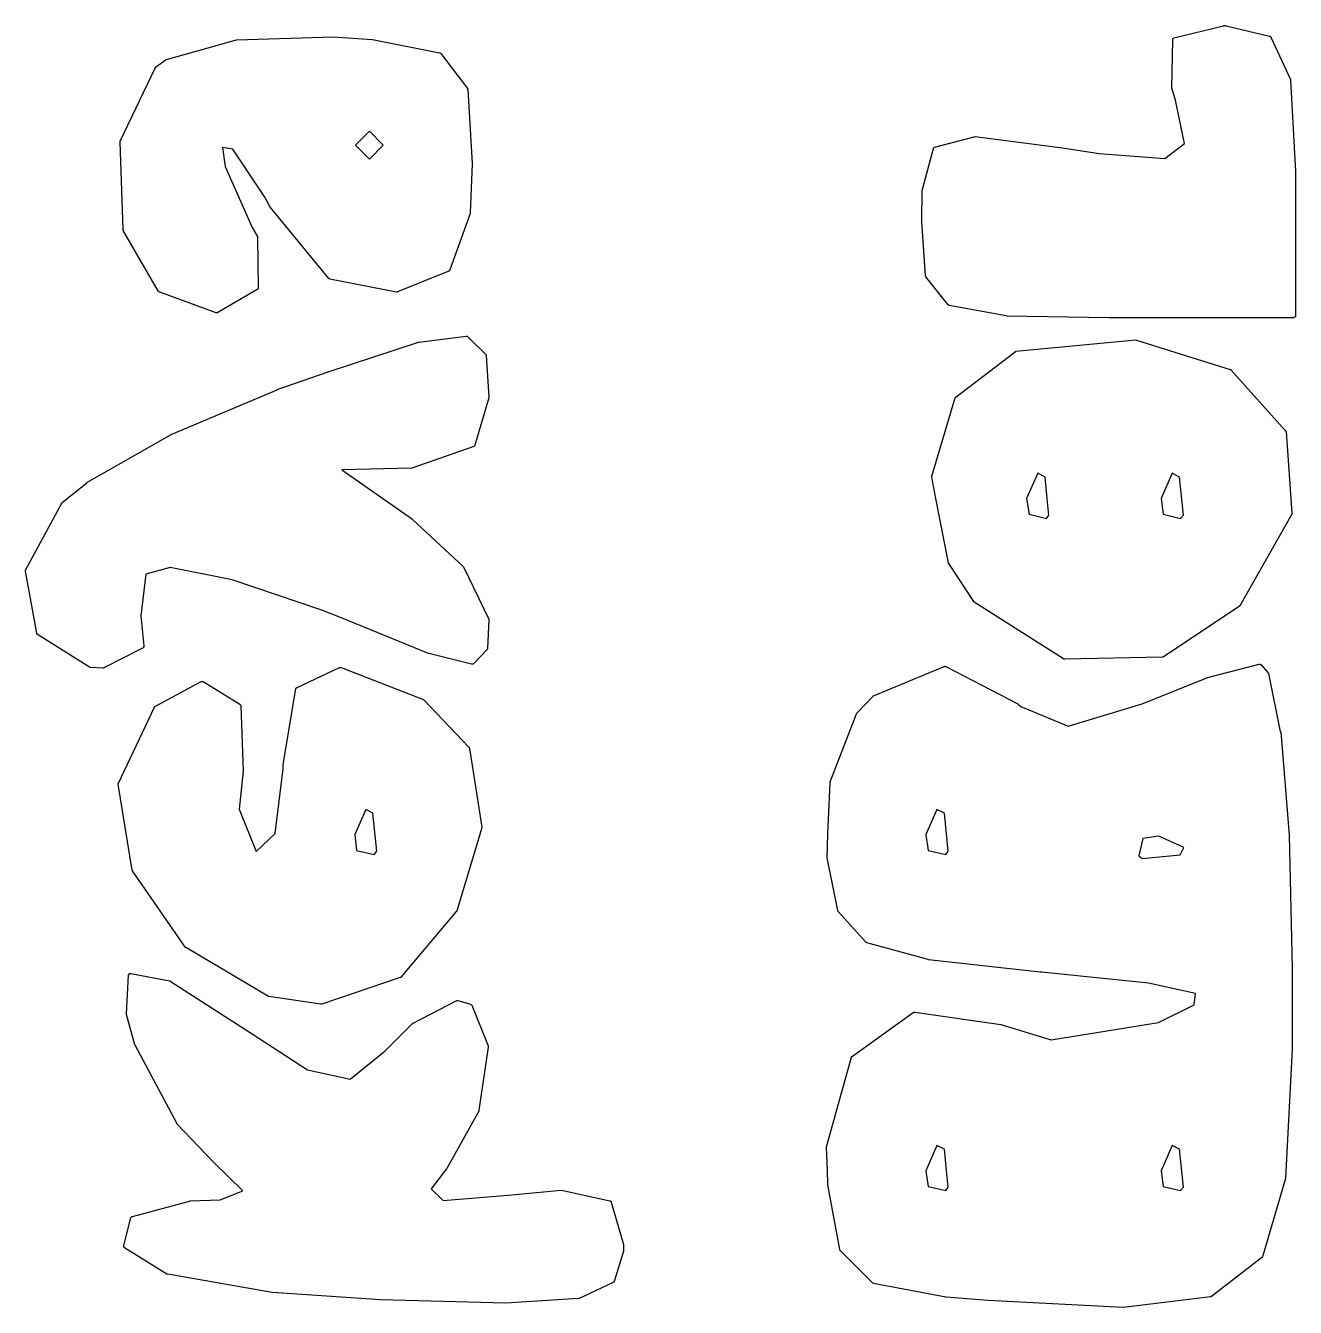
# Model space of a CAD drawing. Extents: x 61 to 195, y -137 to -62.
# Drawn here: x 181.583 to 184.782, y -85.906 to -82.678 of the extents above; entities that cross this region are included whole.
import ezdxf

# ---------------------------------------------------------------- set-up
doc = ezdxf.new("R2010")
doc.units = 0
doc.header["$MEASUREMENT"] = 0
doc.layers.add('BLACK', color=7, linetype='CONTINUOUS')

msp = doc.modelspace()

# ---------------------------------------------------------------- linework, layer by layer
at = {"layer": 'BLACK', "linetype": 'CONTINUOUS'}
for p, q in [((184.476, -82.7087), (184.601, -82.6778)), ((184.601, -82.6778), (184.602, -82.6778)), ((184.602, -82.6778), (184.602, -82.6777)), ((184.602, -82.6777), (184.607, -82.6777)), ((184.607, -82.6777), (184.607, -82.6778)), ((184.607, -82.6778), (184.608, -82.6778)), ((184.608, -82.6778), (184.717, -82.7041)), ((181.938, -82.7626), (182.114, -82.7138)), ((182.114, -82.7138), (182.115, -82.7137)), ((182.115, -82.7136), (182.358, -82.7055)), ((182.115, -82.7137), (182.115, -82.7136)), ((182.358, -82.7055), (182.358, -82.7055)), ((182.358, -82.7055), (182.456, -82.7128)), ((182.358, -82.7055), (182.358, -82.7055)), ((182.456, -82.7128), (182.457, -82.7128)), ((182.457, -82.7128), (182.457, -82.7128)), ((182.457, -82.7128), (182.626, -82.7462)), ((184.471, -82.836), (184.473, -82.7135)), ((184.473, -82.7106), (184.474, -82.7104)), ((184.473, -82.7112), (184.473, -82.7106)), ((184.473, -82.7118), (184.473, -82.7112)), ((184.473, -82.712), (184.473, -82.7118)), ((184.473, -82.7121), (184.473, -82.712)), ((184.473, -82.7128), (184.473, -82.7121)), ((184.473, -82.7135), (184.473, -82.7128)), ((184.474, -82.7098), (184.475, -82.7094)), ((184.474, -82.7103), (184.474, -82.7098)), ((184.474, -82.7104), (184.474, -82.7103)), ((184.475, -82.7092), (184.476, -82.7089)), ((184.475, -82.7093), (184.475, -82.7092)), ((184.475, -82.7094), (184.475, -82.7093)), ((184.476, -82.7089), (184.476, -82.7087)), ((184.717, -82.7041), (184.717, -82.7043)), ((184.717, -82.7043), (184.718, -82.7044)), ((184.718, -82.7044), (184.718, -82.7046)), ((184.718, -82.7046), (184.719, -82.7048)), ((184.719, -82.7048), (184.719, -82.7051)), ((184.719, -82.7051), (184.719, -82.7054)), ((184.719, -82.7054), (184.719, -82.7057)), ((184.719, -82.7057), (184.72, -82.706)), ((184.72, -82.706), (184.72, -82.7064)), ((184.72, -82.7064), (184.72, -82.7068)), ((184.72, -82.7068), (184.77, -82.813)), ((182.626, -82.7462), (182.626, -82.7462)), ((182.626, -82.7462), (182.626, -82.7462)), ((182.626, -82.7462), (182.627, -82.7465)), ((182.627, -82.7465), (182.628, -82.7468)), ((182.628, -82.7468), (182.628, -82.7469)), ((182.628, -82.7469), (182.628, -82.7469)), ((182.628, -82.7469), (182.629, -82.7474)), ((182.629, -82.7474), (182.629, -82.7479)), ((182.629, -82.7479), (182.629, -82.748)), ((182.629, -82.748), (182.629, -82.7481)), ((182.629, -82.7481), (182.696, -82.836)), ((181.909, -82.7834), (181.91, -82.783)), ((181.909, -82.7838), (181.909, -82.7834)), ((181.909, -82.7841), (181.909, -82.7838)), ((181.91, -82.7826), (181.937, -82.7633)), ((181.91, -82.7828), (181.91, -82.7826)), ((181.91, -82.783), (181.91, -82.7828)), ((181.937, -82.7633), (181.938, -82.7629)), ((181.937, -82.7633), (181.937, -82.7633)), ((181.937, -82.7633), (181.937, -82.7633)), ((181.938, -82.7629), (181.938, -82.7626)), ((181.938, -82.7626), (181.938, -82.7626)), ((181.938, -82.7626), (181.938, -82.7626)), ((181.821, -82.9689), (181.909, -82.7845)), ((181.909, -82.7845), (181.909, -82.7841)), ((184.77, -82.813), (184.77, -82.8131)), ((184.77, -82.8131), (184.77, -82.8132)), ((184.77, -82.8132), (184.77, -82.8139)), ((184.77, -82.8139), (184.77, -82.8147)), ((184.77, -82.8147), (184.77, -82.8148)), ((184.77, -82.8148), (184.77, -82.8149)), ((184.77, -82.8149), (184.782, -83.0453)), ((182.696, -82.836), (182.696, -82.8365)), ((182.696, -82.8365), (182.696, -82.837)), ((182.696, -82.837), (182.696, -82.8373)), ((182.696, -82.8373), (182.696, -82.8376)), ((182.696, -82.8376), (182.696, -82.8381)), ((182.696, -82.8381), (182.697, -82.8387)), ((182.697, -82.8387), (182.708, -83.0253)), ((184.472, -82.8367), (184.471, -82.836)), ((184.472, -82.8374), (184.472, -82.8367)), ((184.48, -82.8656), (184.472, -82.8374)), ((184.503, -82.9745), (184.48, -82.8656)), ((182.449, -82.9437), (182.414, -82.979)), ((182.484, -82.979), (182.449, -82.9437)), ((181.821, -82.9692), (181.821, -82.9689)), ((181.821, -82.9695), (181.821, -82.9692)), ((181.821, -82.97), (181.821, -82.9695)), ((181.821, -82.9706), (181.821, -82.97)), ((181.821, -82.9709), (181.821, -82.9706)), ((181.821, -82.9712), (181.821, -82.9709)), ((181.829, -83.1914), (181.821, -82.9712)), ((183.873, -82.984), (183.973, -82.9575)), ((183.973, -82.9575), (183.973, -82.9574)), ((183.973, -82.9574), (183.974, -82.9574)), ((183.973, -82.9575), (183.973, -82.9575)), ((183.974, -82.9574), (183.975, -82.9573)), ((183.975, -82.9573), (183.975, -82.9573)), ((183.975, -82.9573), (183.975, -82.9573)), ((183.975, -82.9573), (184.195, -82.9854)), ((184.453, -83.0127), (184.503, -82.9745)), ((182.105, -82.9886), (182.079, -82.9849)), ((182.079, -82.9849), (182.086, -83.0328)), ((182.186, -83.1101), (182.105, -82.9886)), ((182.414, -82.979), (182.449, -83.0143)), ((182.449, -83.0143), (182.484, -82.979)), ((183.842, -83.093), (183.87, -82.9875)), ((183.87, -82.9859), (183.871, -82.9853)), ((183.87, -82.986), (183.87, -82.9859)), ((183.87, -82.9859), (183.87, -82.9859)), ((183.87, -82.9867), (183.87, -82.986)), ((183.87, -82.9875), (183.87, -82.9867)), ((183.87, -82.9875), (183.87, -82.9875)), ((183.87, -82.9875), (183.87, -82.9875)), ((183.871, -82.9853), (183.872, -82.9847)), ((183.872, -82.9843), (183.873, -82.984)), ((183.872, -82.9847), (183.872, -82.9843)), ((183.872, -82.9847), (183.872, -82.9847)), ((183.872, -82.9847), (183.872, -82.9847)), ((183.873, -82.984), (183.873, -82.984)), ((183.873, -82.984), (183.873, -82.984)), ((184.195, -82.9854), (184.195, -82.9854)), ((184.195, -82.9854), (184.195, -82.9854)), ((184.195, -82.9854), (184.288, -82.9998)), ((184.288, -82.9998), (184.453, -83.0127)), ((182.086, -83.0328), (182.154, -83.1862)), ((182.708, -83.0258), (182.703, -83.1495)), ((182.708, -83.0253), (182.708, -83.0256)), ((182.708, -83.0256), (182.708, -83.0258)), ((184.782, -83.0453), (184.782, -83.0454)), ((184.782, -83.0454), (184.782, -83.0455)), ((184.782, -83.0455), (184.782, -83.4084)), ((183.841, -83.1714), (183.842, -83.0942)), ((183.842, -83.0936), (183.842, -83.093)), ((183.842, -83.0942), (183.842, -83.0936)), ((182.199, -83.1348), (182.186, -83.1101)), ((182.2, -83.1351), (182.199, -83.1348)), ((182.2, -83.1355), (182.2, -83.1351)), ((182.347, -83.3144), (182.2, -83.1355)), ((182.703, -83.151), (182.652, -83.2928)), ((182.703, -83.1495), (182.703, -83.1503)), ((182.703, -83.1503), (182.703, -83.151)), ((181.829, -83.1917), (181.829, -83.1914)), ((181.829, -83.1921), (181.829, -83.1917)), ((181.829, -83.1926), (181.829, -83.1921)), ((181.829, -83.1931), (181.829, -83.1926)), ((181.829, -83.1934), (181.829, -83.1931)), ((181.829, -83.1937), (181.829, -83.1934)), ((181.918, -83.3473), (181.829, -83.1937)), ((182.154, -83.1862), (182.167, -83.209)), ((183.841, -83.1717), (183.841, -83.1714)), ((183.841, -83.1719), (183.841, -83.1717)), ((183.85, -83.3073), (183.841, -83.1719)), ((182.167, -83.209), (182.167, -83.2094)), ((182.167, -83.2094), (182.167, -83.2097)), ((182.167, -83.2097), (182.167, -83.2102)), ((182.167, -83.2102), (182.167, -83.2107)), ((182.167, -83.2107), (182.167, -83.211)), ((182.167, -83.211), (182.167, -83.2114)), ((182.167, -83.2114), (182.169, -83.3384)), ((182.649, -83.2958), (182.52, -83.3486)), ((182.65, -83.2954), (182.649, -83.2956)), ((182.649, -83.2956), (182.649, -83.2958)), ((182.651, -83.2948), (182.65, -83.2951)), ((182.65, -83.2951), (182.65, -83.2954)), ((182.652, -83.2935), (182.651, -83.2939)), ((182.651, -83.2939), (182.651, -83.2943)), ((182.651, -83.2943), (182.651, -83.2945)), ((182.651, -83.2945), (182.651, -83.2948)), ((182.652, -83.2928), (182.652, -83.2931)), ((182.652, -83.2931), (182.652, -83.2935)), ((182.347, -83.315), (182.347, -83.3144)), ((182.348, -83.3155), (182.347, -83.315)), ((182.349, -83.3158), (182.348, -83.3155)), ((182.348, -83.3155), (182.348, -83.3155)), ((182.348, -83.3155), (182.348, -83.3155)), ((182.349, -83.3162), (182.349, -83.3158)), ((182.517, -83.3489), (182.349, -83.3162)), ((183.85, -83.3079), (183.85, -83.3073)), ((183.851, -83.3085), (183.85, -83.3079)), ((183.851, -83.3088), (183.851, -83.3085)), ((183.851, -83.309), (183.851, -83.3088)), ((183.851, -83.3095), (183.851, -83.309)), ((183.851, -83.3101), (183.851, -83.3095)), ((183.907, -83.3806), (183.851, -83.3101)), ((181.919, -83.3486), (181.918, -83.3473)), ((181.92, -83.3491), (181.919, -83.3486)), ((181.921, -83.3495), (181.92, -83.3491)), ((182.063, -83.401), (181.921, -83.3495)), ((181.921, -83.3495), (181.921, -83.3495)), ((181.921, -83.3495), (181.921, -83.3495)), ((181.921, -83.3495), (181.921, -83.3495)), ((182.166, -83.3428), (182.067, -83.4006)), ((182.167, -83.3422), (182.166, -83.3428)), ((182.166, -83.3428), (182.166, -83.3428)), ((182.166, -83.3428), (182.166, -83.3428)), ((182.168, -83.3417), (182.167, -83.3422)), ((182.169, -83.3402), (182.168, -83.341)), ((182.168, -83.341), (182.168, -83.3417)), ((182.168, -83.3417), (182.168, -83.3417)), ((182.168, -83.3417), (182.168, -83.3417)), ((182.169, -83.3384), (182.169, -83.3385)), ((182.169, -83.3385), (182.169, -83.3385)), ((182.169, -83.3385), (182.169, -83.3394)), ((182.169, -83.3394), (182.169, -83.3401)), ((182.169, -83.3401), (182.169, -83.3402)), ((182.169, -83.3402), (182.169, -83.3402)), ((182.518, -83.3489), (182.517, -83.3489)), ((182.519, -83.349), (182.518, -83.3489)), ((182.518, -83.3489), (182.518, -83.349)), ((182.518, -83.349), (182.518, -83.3489)), ((182.52, -83.3486), (182.519, -83.3488)), ((182.519, -83.3488), (182.519, -83.349)), ((183.907, -83.3807), (183.907, -83.3806)), ((183.907, -83.3806), (183.907, -83.3806)), ((183.908, -83.3812), (183.907, -83.3807)), ((183.908, -83.3817), (183.908, -83.3812)), ((183.908, -83.3818), (183.908, -83.3817)), ((183.909, -83.3821), (183.908, -83.3818)), ((183.908, -83.3818), (183.908, -83.3818)), ((183.91, -83.3824), (183.909, -83.3821)), ((184.053, -83.4091), (183.91, -83.3824)), ((183.91, -83.3824), (183.91, -83.3824)), ((183.91, -83.3824), (183.91, -83.3824)), ((182.063, -83.4011), (182.063, -83.401)), ((182.064, -83.4012), (182.063, -83.4011)), ((182.065, -83.4013), (182.064, -83.4012)), ((182.064, -83.4012), (182.064, -83.4012)), ((182.066, -83.4012), (182.065, -83.4012)), ((182.065, -83.4012), (182.065, -83.4013)), ((182.067, -83.4008), (182.066, -83.401)), ((182.066, -83.401), (182.066, -83.401)), ((182.066, -83.401), (182.066, -83.4012)), ((182.067, -83.4006), (182.067, -83.4008)), ((184.054, -83.4091), (184.053, -83.4091)), ((184.054, -83.4092), (184.054, -83.4091)), ((184.312, -83.4134), (184.054, -83.4092)), ((184.777, -83.4134), (184.312, -83.4134)), ((184.312, -83.4134), (184.312, -83.4134)), ((184.312, -83.4134), (184.312, -83.4134)), ((184.778, -83.4133), (184.777, -83.4134)), ((184.779, -83.4132), (184.778, -83.4133)), ((184.778, -83.4133), (184.778, -83.4133)), ((184.78, -83.4127), (184.779, -83.4129)), ((184.779, -83.4129), (184.779, -83.4131)), ((184.779, -83.4131), (184.779, -83.4132)), ((184.781, -83.4122), (184.78, -83.4124)), ((184.78, -83.4124), (184.78, -83.4127)), ((184.782, -83.4109), (184.781, -83.4112)), ((184.781, -83.4112), (184.781, -83.4116)), ((184.781, -83.4116), (184.781, -83.4119)), ((184.781, -83.4119), (184.781, -83.4122)), ((184.782, -83.4084), (184.782, -83.4088)), ((184.782, -83.4088), (184.782, -83.4092)), ((184.782, -83.4092), (184.782, -83.4097)), ((184.782, -83.4097), (184.782, -83.4101)), ((184.782, -83.4101), (184.782, -83.4105)), ((184.782, -83.4105), (184.782, -83.4109)), ((182.574, -83.4752), (182.693, -83.4598)), ((182.693, -83.4598), (182.693, -83.4599)), ((182.693, -83.4599), (182.694, -83.4598)), ((182.694, -83.4598), (182.694, -83.4599)), ((182.694, -83.4599), (182.694, -83.4599)), ((182.694, -83.4599), (182.695, -83.4601)), ((182.695, -83.4601), (182.695, -83.4603)), ((182.695, -83.4603), (182.696, -83.4605)), ((182.696, -83.4605), (182.696, -83.4606)), ((182.696, -83.4606), (182.696, -83.4609)), ((182.696, -83.4609), (182.697, -83.4612)), ((182.697, -83.4612), (182.742, -83.5055)), ((182.345, -83.5495), (182.573, -83.4754)), ((182.573, -83.4754), (182.574, -83.4754)), ((182.574, -83.4754), (182.574, -83.4752)), ((184.078, -83.498), (184.38, -83.4695)), ((184.38, -83.4695), (184.38, -83.4695)), ((184.38, -83.4695), (184.38, -83.4695)), ((184.38, -83.4695), (184.381, -83.4696)), ((184.381, -83.4696), (184.382, -83.4697)), ((184.382, -83.4697), (184.382, -83.4697)), ((184.382, -83.4697), (184.382, -83.4697)), ((184.382, -83.4697), (184.618, -83.5438)), ((182.742, -83.5055), (182.742, -83.5056)), ((182.742, -83.5056), (182.742, -83.5056)), ((182.742, -83.5056), (182.742, -83.5063)), ((182.742, -83.5063), (182.743, -83.5069)), ((182.743, -83.5069), (182.743, -83.507)), ((182.743, -83.507), (182.743, -83.5071)), ((182.743, -83.5071), (182.743, -83.5078)), ((182.743, -83.5078), (182.743, -83.5086)), ((182.743, -83.5086), (182.743, -83.5087)), ((182.743, -83.5087), (182.743, -83.5087)), ((182.743, -83.5087), (182.75, -83.6137)), ((183.927, -83.6127), (184.076, -83.499)), ((184.076, -83.4988), (184.077, -83.4985)), ((184.076, -83.499), (184.076, -83.4988)), ((184.077, -83.4984), (184.077, -83.4982)), ((184.077, -83.4982), (184.078, -83.4982)), ((184.077, -83.4985), (184.077, -83.4984)), ((184.078, -83.4982), (184.078, -83.498)), ((182.217, -83.5947), (182.345, -83.5495)), ((182.345, -83.5495), (182.345, -83.5495)), ((182.345, -83.5495), (182.345, -83.5495)), ((184.618, -83.5438), (184.618, -83.544)), ((184.618, -83.544), (184.619, -83.5442)), ((184.619, -83.5442), (184.619, -83.5444)), ((184.619, -83.5444), (184.619, -83.5446)), ((184.619, -83.5446), (184.62, -83.545)), ((184.62, -83.545), (184.62, -83.5453)), ((184.62, -83.5453), (184.757, -83.698)), ((181.951, -83.7069), (182.217, -83.5948)), ((182.217, -83.5948), (182.217, -83.5947)), ((182.217, -83.5948), (182.217, -83.5948)), ((182.75, -83.6154), (182.715, -83.7343)), ((182.75, -83.6137), (182.75, -83.6137)), ((182.75, -83.6137), (182.75, -83.6137)), ((182.75, -83.6137), (182.75, -83.6143)), ((182.75, -83.6143), (182.75, -83.6154)), ((182.75, -83.6154), (182.75, -83.6154)), ((182.75, -83.6154), (182.75, -83.6154)), ((183.866, -83.8128), (183.925, -83.6152)), ((183.925, -83.6152), (183.926, -83.6146)), ((183.926, -83.6132), (183.927, -83.6127)), ((183.926, -83.6137), (183.926, -83.6132)), ((183.926, -83.6138), (183.926, -83.6137)), ((183.926, -83.6139), (183.926, -83.6138)), ((183.926, -83.6146), (183.926, -83.6139)), ((181.737, -83.8286), (181.951, -83.7072)), ((181.951, -83.7071), (181.951, -83.7069)), ((181.951, -83.7072), (181.951, -83.7071)), ((184.757, -83.698), (184.758, -83.6987)), ((184.758, -83.6987), (184.758, -83.6993)), ((184.758, -83.6993), (184.758, -83.6994)), ((184.758, -83.6994), (184.758, -83.6995)), ((184.758, -83.6995), (184.758, -83.7003)), ((184.758, -83.7003), (184.759, -83.701)), ((184.759, -83.701), (184.773, -83.9059)), ((182.712, -83.7376), (182.556, -83.7925)), ((182.713, -83.7373), (182.712, -83.7376)), ((182.714, -83.7368), (182.713, -83.7369)), ((182.713, -83.7369), (182.713, -83.7371)), ((182.713, -83.7371), (182.713, -83.7373)), ((182.715, -83.7357), (182.714, -83.7359)), ((182.714, -83.7359), (182.714, -83.7363)), ((182.714, -83.7363), (182.714, -83.7368)), ((182.715, -83.7343), (182.715, -83.7349)), ((182.715, -83.7349), (182.715, -83.7355)), ((182.715, -83.7355), (182.715, -83.7357)), ((182.555, -83.7928), (182.38, -83.7969)), ((182.38, -83.7969), (182.558, -83.921)), ((182.556, -83.7926), (182.555, -83.7928)), ((182.556, -83.7925), (182.556, -83.7926)), ((183.866, -83.8131), (183.866, -83.8128)), ((183.866, -83.8134), (183.866, -83.8131)), ((183.866, -83.814), (183.866, -83.8134)), ((183.866, -83.8145), (183.866, -83.814)), ((183.866, -83.8148), (183.866, -83.8145)), ((183.866, -83.8152), (183.866, -83.8148)), ((183.876, -83.8689), (183.866, -83.8152)), ((184.133, -83.8052), (184.105, -83.8687)), ((184.152, -83.8147), (184.133, -83.8052)), ((184.157, -83.8685), (184.152, -83.8147)), ((184.472, -83.8052), (184.444, -83.8687)), ((184.49, -83.8147), (184.472, -83.8052)), ((184.5, -83.9105), (184.49, -83.8147)), ((181.675, -83.8787), (181.737, -83.8291)), ((181.737, -83.8289), (181.737, -83.8286)), ((181.737, -83.8291), (181.737, -83.8289)), ((181.583, -84.0491), (181.674, -83.8802)), ((181.674, -83.8795), (181.675, -83.8789)), ((181.674, -83.88), (181.674, -83.8795)), ((181.674, -83.8801), (181.674, -83.88)), ((181.674, -83.8802), (181.674, -83.8801)), ((181.675, -83.8788), (181.675, -83.8787)), ((181.675, -83.8789), (181.675, -83.8788)), ((183.908, -84.0309), (183.876, -83.8689)), ((184.105, -83.8687), (184.111, -83.9087)), ((184.161, -83.9105), (184.157, -83.8685)), ((184.157, -83.8685), (184.157, -83.8685)), ((184.444, -83.8687), (184.449, -83.9087)), ((184.111, -83.9087), (184.155, -83.9189)), ((184.155, -83.9189), (184.161, -83.9105)), ((184.449, -83.9087), (184.493, -83.9189)), ((184.493, -83.9189), (184.5, -83.9105)), ((184.773, -83.9087), (184.642, -84.139)), ((184.773, -83.9059), (184.773, -83.9065)), ((184.773, -83.9065), (184.773, -83.9071)), ((184.773, -83.9071), (184.773, -83.9073)), ((184.773, -83.9073), (184.773, -83.9076)), ((184.773, -83.9076), (184.773, -83.9081)), ((184.773, -83.9081), (184.773, -83.9087)), ((182.558, -83.921), (182.558, -83.9213)), ((182.558, -83.9213), (182.558, -83.9214)), ((182.558, -83.9214), (182.685, -84.0398)), ((181.947, -84.0425), (181.886, -84.0592)), ((182.103, -84.0734), (181.947, -84.0425)), ((182.685, -84.0398), (182.685, -84.0399)), ((182.685, -84.0399), (182.685, -84.0399)), ((182.685, -84.0399), (182.686, -84.0406)), ((182.686, -84.0406), (182.686, -84.0412)), ((182.686, -84.0412), (182.686, -84.0413)), ((182.686, -84.0413), (182.686, -84.0413)), ((182.686, -84.0413), (182.75, -84.1725)), ((183.908, -84.031), (183.908, -84.0309)), ((183.908, -84.0311), (183.908, -84.031)), ((183.908, -84.0318), (183.908, -84.0311)), ((183.908, -84.0325), (183.908, -84.0318)), ((183.909, -84.0326), (183.908, -84.0325)), ((183.909, -84.0327), (183.909, -84.0326)), ((183.972, -84.1282), (183.909, -84.0327)), ((181.583, -84.0498), (181.583, -84.0491)), ((181.583, -84.0506), (181.583, -84.0498)), ((181.583, -84.0507), (181.583, -84.0506)), ((181.583, -84.0515), (181.583, -84.0507)), ((181.583, -84.0507), (181.583, -84.0507)), ((181.583, -84.0523), (181.583, -84.0515)), ((181.611, -84.2083), (181.583, -84.0523)), ((181.886, -84.0592), (181.873, -84.1644)), ((182.329, -84.1503), (182.103, -84.0734)), ((183.972, -84.1283), (183.972, -84.1282)), ((183.972, -84.1285), (183.972, -84.1283)), ((183.973, -84.1289), (183.972, -84.1285)), ((183.973, -84.1294), (183.973, -84.1289)), ((183.973, -84.1295), (183.973, -84.1294)), ((183.973, -84.1296), (183.973, -84.1295)), ((184.198, -84.273), (183.973, -84.1296)), ((184.641, -84.1399), (184.64, -84.1403)), ((184.642, -84.139), (184.641, -84.1392)), ((184.641, -84.1392), (184.641, -84.1395)), ((184.641, -84.1395), (184.641, -84.1399)), ((181.873, -84.1644), (181.881, -84.2399)), ((182.376, -84.169), (182.329, -84.1503)), ((182.598, -84.2594), (182.376, -84.169)), ((184.64, -84.1407), (184.45, -84.2676)), ((184.64, -84.1403), (184.64, -84.1405)), ((184.64, -84.1405), (184.64, -84.1407)), ((182.75, -84.1749), (182.747, -84.2458)), ((182.75, -84.1725), (182.75, -84.1728)), ((182.75, -84.1728), (182.75, -84.1732)), ((182.75, -84.1732), (182.75, -84.1737)), ((182.75, -84.1737), (182.75, -84.1742)), ((182.75, -84.1742), (182.75, -84.1745)), ((182.75, -84.1745), (182.75, -84.1749)), ((181.611, -84.2087), (181.611, -84.2083)), ((181.611, -84.209), (181.611, -84.2087)), ((181.611, -84.2095), (181.611, -84.209)), ((181.611, -84.21), (181.611, -84.2095)), ((181.611, -84.2102), (181.611, -84.21)), ((181.612, -84.2105), (181.611, -84.2102)), ((181.612, -84.2109), (181.612, -84.2105)), ((181.612, -84.2113), (181.612, -84.2109)), ((181.613, -84.2115), (181.612, -84.2113)), ((181.613, -84.2117), (181.613, -84.2115)), ((181.744, -84.2935), (181.613, -84.2117)), ((181.879, -84.2449), (181.78, -84.2958)), ((181.88, -84.2441), (181.879, -84.2445)), ((181.879, -84.2445), (181.879, -84.2446)), ((181.879, -84.2446), (181.879, -84.2449)), ((181.881, -84.2432), (181.88, -84.2435)), ((181.88, -84.2435), (181.88, -84.2438)), ((181.88, -84.2438), (181.88, -84.2441)), ((181.881, -84.2399), (181.881, -84.2403)), ((181.881, -84.2403), (181.881, -84.2407)), ((181.881, -84.2407), (181.881, -84.2411)), ((181.881, -84.2411), (181.881, -84.2416)), ((181.881, -84.2416), (181.881, -84.242)), ((181.881, -84.242), (181.881, -84.2424)), ((181.881, -84.2424), (181.881, -84.2428)), ((181.881, -84.2428), (181.881, -84.2432)), ((182.598, -84.2595), (182.598, -84.2594)), ((182.599, -84.2597), (182.598, -84.2595)), ((182.706, -84.2864), (182.599, -84.2597)), ((182.746, -84.2491), (182.711, -84.285)), ((182.747, -84.2476), (182.746, -84.2483)), ((182.746, -84.2483), (182.746, -84.249)), ((182.746, -84.249), (182.746, -84.249)), ((182.746, -84.249), (182.746, -84.2491)), ((182.747, -84.2458), (182.747, -84.2459)), ((182.747, -84.2459), (182.747, -84.2459)), ((182.747, -84.2459), (182.747, -84.2467)), ((182.747, -84.2467), (182.747, -84.2475)), ((182.747, -84.2475), (182.747, -84.2476)), ((182.747, -84.2476), (182.747, -84.2476)), ((184.447, -84.2684), (184.201, -84.2738)), ((184.448, -84.2683), (184.447, -84.2683)), ((184.447, -84.2683), (184.447, -84.2684)), ((184.449, -84.2681), (184.448, -84.2681)), ((184.448, -84.2681), (184.448, -84.2683)), ((184.45, -84.2676), (184.449, -84.2678)), ((184.449, -84.2678), (184.449, -84.2681)), ((181.744, -84.2936), (181.744, -84.2935)), ((181.744, -84.2938), (181.744, -84.2936)), ((181.745, -84.2939), (181.744, -84.2938)), ((181.745, -84.2941), (181.745, -84.2939)), ((181.746, -84.2941), (181.745, -84.2941)), ((181.746, -84.2942), (181.746, -84.2941)), ((181.778, -84.2963), (181.746, -84.2942)), ((181.779, -84.2963), (181.778, -84.2963)), ((181.778, -84.2963), (181.778, -84.2963)), ((181.78, -84.2959), (181.779, -84.2961)), ((181.779, -84.2961), (181.779, -84.2962)), ((181.779, -84.2962), (181.779, -84.2963)), ((181.78, -84.2958), (181.78, -84.2959)), ((182.267, -84.3447), (182.374, -84.2949)), ((182.374, -84.2948), (182.375, -84.2947)), ((182.374, -84.2949), (182.374, -84.2948)), ((182.375, -84.2946), (182.376, -84.2944)), ((182.375, -84.2947), (182.375, -84.2946)), ((182.376, -84.2944), (182.376, -84.2945)), ((182.376, -84.2945), (182.376, -84.2944)), ((182.376, -84.2944), (182.377, -84.2945)), ((182.377, -84.2945), (182.377, -84.2946)), ((182.377, -84.2946), (182.378, -84.2947)), ((182.378, -84.2947), (182.378, -84.2948)), ((182.378, -84.2948), (182.583, -84.3743)), ((182.707, -84.2864), (182.706, -84.2864)), ((182.708, -84.2865), (182.707, -84.2864)), ((182.709, -84.2864), (182.708, -84.2865)), ((182.708, -84.2865), (182.708, -84.2865)), ((182.71, -84.286), (182.709, -84.2864)), ((182.711, -84.2855), (182.71, -84.286)), ((182.71, -84.286), (182.71, -84.286)), ((182.711, -84.285), (182.711, -84.2855)), ((183.719, -84.3657), (183.897, -84.2919)), ((183.897, -84.2918), (183.898, -84.2917)), ((183.897, -84.2919), (183.897, -84.2918)), ((183.898, -84.2916), (183.899, -84.2915)), ((183.898, -84.2917), (183.898, -84.2916)), ((183.899, -84.2915), (183.899, -84.2916)), ((183.899, -84.2916), (183.9, -84.2916)), ((183.9, -84.2916), (183.9, -84.2917)), ((183.9, -84.2917), (183.9, -84.2918)), ((183.9, -84.2918), (183.901, -84.292)), ((183.901, -84.292), (183.901, -84.2921)), ((183.901, -84.2921), (184.083, -84.3862)), ((184.199, -84.2732), (184.198, -84.273)), ((184.199, -84.2735), (184.199, -84.2732)), ((184.2, -84.2735), (184.199, -84.2735)), ((184.2, -84.2736), (184.2, -84.2735)), ((184.2, -84.2737), (184.2, -84.2736)), ((184.201, -84.2738), (184.2, -84.2737)), ((184.564, -84.3188), (184.691, -84.2865)), ((184.691, -84.2865), (184.691, -84.2864)), ((184.691, -84.2864), (184.692, -84.2864)), ((184.691, -84.2865), (184.691, -84.2865)), ((184.692, -84.2864), (184.693, -84.2864)), ((184.693, -84.2864), (184.693, -84.2864)), ((184.693, -84.2864), (184.693, -84.2866)), ((184.693, -84.2864), (184.693, -84.2864)), ((184.693, -84.2866), (184.694, -84.2868)), ((184.694, -84.2868), (184.694, -84.2869)), ((184.694, -84.2869), (184.694, -84.2869)), ((184.694, -84.2869), (184.695, -84.2874)), ((184.695, -84.2874), (184.696, -84.2878)), ((184.696, -84.2878), (184.696, -84.2879)), ((184.696, -84.2879), (184.696, -84.288)), ((184.696, -84.288), (184.713, -84.3072)), ((181.91, -84.3919), (182.025, -84.3301)), ((182.025, -84.3301), (182.026, -84.3298)), ((182.025, -84.3301), (182.025, -84.3301)), ((182.025, -84.3301), (182.025, -84.3301)), ((182.025, -84.3301), (182.025, -84.3301)), ((182.026, -84.3298), (182.027, -84.3295)), ((182.027, -84.3295), (182.027, -84.3295)), ((182.027, -84.3295), (182.027, -84.3295)), ((182.027, -84.3295), (182.028, -84.3295)), ((182.028, -84.3295), (182.028, -84.3296)), ((182.028, -84.3296), (182.028, -84.3296)), ((182.028, -84.3296), (182.028, -84.3296)), ((182.028, -84.3296), (182.029, -84.3299)), ((182.029, -84.3299), (182.03, -84.3302)), ((182.03, -84.3302), (182.123, -84.3873)), ((184.396, -84.3859), (184.563, -84.319)), ((184.563, -84.319), (184.564, -84.3188)), ((184.563, -84.319), (184.563, -84.319)), ((184.713, -84.3072), (184.713, -84.3075)), ((184.713, -84.3075), (184.713, -84.3078)), ((184.713, -84.3078), (184.713, -84.3083)), ((184.713, -84.3083), (184.714, -84.3086)), ((184.714, -84.3086), (184.714, -84.3091)), ((184.714, -84.3091), (184.714, -84.3095)), ((184.714, -84.3095), (184.744, -84.4562)), ((182.232, -84.5391), (182.264, -84.3484)), ((182.264, -84.3478), (182.265, -84.3471)), ((182.264, -84.3484), (182.264, -84.3478)), ((182.265, -84.3462), (182.266, -84.3457)), ((182.265, -84.3468), (182.265, -84.3462)), ((182.265, -84.3469), (182.265, -84.3468)), ((182.265, -84.3471), (182.265, -84.3469)), ((182.266, -84.3454), (182.267, -84.3451)), ((182.266, -84.3456), (182.266, -84.3454)), ((182.266, -84.3457), (182.266, -84.3456)), ((182.267, -84.3451), (182.267, -84.3447)), ((183.718, -84.3663), (183.719, -84.3658)), ((183.719, -84.3658), (183.719, -84.3657)), ((183.719, -84.3658), (183.719, -84.3658)), ((181.817, -84.5856), (181.908, -84.3942)), ((181.908, -84.393), (181.909, -84.3929)), ((181.908, -84.3936), (181.908, -84.393)), ((181.908, -84.3942), (181.908, -84.3936)), ((181.909, -84.3923), (181.91, -84.3919)), ((181.909, -84.3928), (181.909, -84.3923)), ((181.909, -84.3929), (181.909, -84.3928)), ((182.123, -84.3873), (182.123, -84.3878)), ((182.123, -84.3878), (182.124, -84.3882)), ((182.124, -84.3882), (182.124, -84.3883)), ((182.124, -84.3883), (182.124, -84.3884)), ((182.124, -84.3884), (182.125, -84.3891)), ((182.125, -84.3891), (182.125, -84.3897)), ((182.125, -84.3897), (182.125, -84.3898)), ((182.125, -84.3898), (182.125, -84.39)), ((182.125, -84.39), (182.125, -84.3907)), ((182.125, -84.3907), (182.125, -84.3914)), ((182.125, -84.3914), (182.131, -84.5546)), ((182.583, -84.3743), (182.584, -84.3744)), ((182.584, -84.3744), (182.584, -84.3745)), ((182.584, -84.3745), (182.584, -84.3749)), ((182.584, -84.3749), (182.585, -84.3752)), ((182.585, -84.3752), (182.585, -84.3754)), ((182.585, -84.3754), (182.585, -84.3755)), ((182.585, -84.3755), (182.7, -84.4955)), ((183.677, -84.4098), (183.718, -84.3669)), ((183.718, -84.3666), (183.718, -84.3663)), ((183.718, -84.3668), (183.718, -84.3666)), ((183.718, -84.3669), (183.718, -84.3668)), ((184.083, -84.3862), (184.084, -84.3866)), ((184.084, -84.3866), (184.084, -84.3871)), ((184.084, -84.3871), (184.09, -84.3925)), ((184.09, -84.3925), (184.21, -84.4423)), ((184.21, -84.4423), (184.396, -84.3859)), ((183.61, -84.5824), (183.676, -84.4114)), ((183.676, -84.4112), (183.677, -84.4106)), ((183.676, -84.4113), (183.676, -84.4112)), ((183.676, -84.4114), (183.676, -84.4113)), ((183.677, -84.4099), (183.677, -84.4098)), ((183.677, -84.4106), (183.677, -84.4099)), ((183.677, -84.4099), (183.677, -84.4099)), ((184.744, -84.4562), (184.744, -84.4565)), ((184.744, -84.4565), (184.745, -84.4568)), ((184.745, -84.4568), (184.766, -84.7168)), ((182.7, -84.4955), (182.7, -84.4961)), ((182.7, -84.4961), (182.701, -84.4966)), ((182.701, -84.4966), (182.701, -84.4968)), ((182.701, -84.4968), (182.701, -84.497)), ((182.701, -84.497), (182.701, -84.4976)), ((182.701, -84.4976), (182.701, -84.4982)), ((182.701, -84.4982), (182.732, -84.6964)), ((182.131, -84.5553), (182.121, -84.6512)), ((182.131, -84.5546), (182.131, -84.555)), ((182.131, -84.555), (182.131, -84.5553)), ((182.212, -84.7127), (182.232, -84.55)), ((182.232, -84.5395), (182.232, -84.5391)), ((182.232, -84.5399), (182.232, -84.5395)), ((182.232, -84.55), (182.232, -84.5399)), ((181.816, -84.5862), (181.817, -84.5856)), ((181.816, -84.5868), (181.816, -84.5862)), ((181.816, -84.587), (181.816, -84.5868)), ((181.816, -84.5873), (181.816, -84.587)), ((181.816, -84.5879), (181.816, -84.5873)), ((181.816, -84.5885), (181.816, -84.5879)), ((181.851, -84.8047), (181.816, -84.5885)), ((183.604, -84.7145), (183.61, -84.584)), ((183.61, -84.5832), (183.61, -84.5824)), ((183.61, -84.584), (183.61, -84.5832)), ((182.121, -84.6512), (182.164, -84.758)), ((182.44, -84.6519), (182.412, -84.7154)), ((182.458, -84.6614), (182.44, -84.6519)), ((183.879, -84.6519), (183.851, -84.7154)), ((183.898, -84.6614), (183.879, -84.6519)), ((182.468, -84.7571), (182.458, -84.6614)), ((183.907, -84.7571), (183.898, -84.6614)), ((182.164, -84.758), (182.212, -84.7127)), ((182.412, -84.7154), (182.417, -84.7554)), ((182.732, -84.6987), (182.669, -84.9074)), ((182.732, -84.6964), (182.732, -84.6967)), ((182.732, -84.6967), (182.732, -84.6969)), ((182.732, -84.6969), (182.732, -84.6976)), ((182.732, -84.6976), (182.732, -84.6982)), ((182.732, -84.6982), (182.732, -84.6984)), ((182.732, -84.6984), (182.732, -84.6987)), ((183.602, -84.7728), (183.604, -84.7145)), ((183.851, -84.7154), (183.857, -84.7554)), ((184.438, -84.7198), (184.398, -84.7253)), ((184.501, -84.7481), (184.438, -84.7198)), ((184.766, -84.7168), (184.766, -84.7169)), ((184.766, -84.7169), (184.766, -84.7171)), ((184.766, -84.7171), (184.774, -85.0525)), ((184.398, -84.7253), (184.388, -84.7692)), ((184.492, -84.7664), (184.501, -84.7481)), ((182.417, -84.7554), (182.461, -84.7655)), ((182.461, -84.7655), (182.468, -84.7571)), ((183.602, -84.7734), (183.602, -84.7728)), ((183.602, -84.774), (183.602, -84.7734)), ((183.629, -84.9071), (183.602, -84.774)), ((183.857, -84.7554), (183.901, -84.7655)), ((183.901, -84.7655), (183.907, -84.7571)), ((184.388, -84.7692), (184.396, -84.7761)), ((184.396, -84.7761), (184.492, -84.7664)), ((181.851, -84.8049), (181.851, -84.8047)), ((181.851, -84.8052), (181.851, -84.8049)), ((181.852, -84.8057), (181.851, -84.8052)), ((181.852, -84.8063), (181.852, -84.8057)), ((181.852, -84.8065), (181.852, -84.8063)), ((181.852, -84.8067), (181.852, -84.8065)), ((181.986, -84.9997), (181.852, -84.8067)), ((182.668, -84.9092), (182.529, -85.0742)), ((182.669, -84.9083), (182.668, -84.9089)), ((182.668, -84.9089), (182.668, -84.909)), ((182.668, -84.909), (182.668, -84.9092)), ((182.669, -84.9074), (182.669, -84.9075)), ((182.669, -84.9075), (182.669, -84.9077)), ((182.669, -84.9077), (182.669, -84.9083)), ((183.629, -84.9076), (183.629, -84.9071)), ((183.629, -84.908), (183.629, -84.9076)), ((183.629, -84.9084), (183.629, -84.908)), ((183.63, -84.9087), (183.629, -84.9084)), ((183.63, -84.9091), (183.63, -84.9087)), ((183.63, -84.9095), (183.63, -84.9091)), ((183.7, -84.9863), (183.63, -84.9095)), ((181.986, -84.9998), (181.986, -84.9997)), ((181.987, -85), (181.986, -84.9998)), ((181.987, -85.0004), (181.987, -85)), ((181.988, -85.0009), (181.987, -85.0004)), ((181.988, -85.001), (181.988, -85.0009)), ((181.988, -85.0011), (181.988, -85.001)), ((182.195, -85.123), (181.988, -85.0011)), ((183.7, -84.9866), (183.7, -84.9863)), ((183.701, -84.987), (183.7, -84.9866)), ((183.701, -84.9872), (183.701, -84.987)), ((183.701, -84.9874), (183.701, -84.9872)), ((183.702, -84.9875), (183.701, -84.9874)), ((183.702, -84.9878), (183.702, -84.9875)), ((183.857, -85.0305), (183.702, -84.9878)), ((183.857, -85.0306), (183.857, -85.0305)), ((183.858, -85.0307), (183.857, -85.0306)), ((184.139, -85.0617), (183.858, -85.0307)), ((181.837, -85.1671), (181.842, -85.0698)), ((181.842, -85.0691), (181.843, -85.0683)), ((181.842, -85.0698), (181.842, -85.0691)), ((181.843, -85.0675), (181.843, -85.0668)), ((181.843, -85.0668), (181.844, -85.0668)), ((181.843, -85.0681), (181.843, -85.0675)), ((181.843, -85.0682), (181.843, -85.0681)), ((181.843, -85.0683), (181.843, -85.0682)), ((181.844, -85.0662), (181.845, -85.0657)), ((181.844, -85.0667), (181.844, -85.0662)), ((181.844, -85.0668), (181.844, -85.0667)), ((181.845, -85.0656), (181.846, -85.0654)), ((181.845, -85.0657), (181.845, -85.0656)), ((181.845, -85.0657), (181.845, -85.0657)), ((181.846, -85.0654), (181.846, -85.0652)), ((181.846, -85.0652), (181.847, -85.0652)), ((181.847, -85.0652), (181.847, -85.0651)), ((181.847, -85.0651), (181.847, -85.0652)), ((181.847, -85.0652), (181.848, -85.0652)), ((181.848, -85.0652), (181.946, -85.0837)), ((182.527, -85.0757), (182.329, -85.1427)), ((182.528, -85.0753), (182.527, -85.0755)), ((182.527, -85.0755), (182.527, -85.0757)), ((182.529, -85.0745), (182.528, -85.0748)), ((182.528, -85.0748), (182.528, -85.075)), ((182.528, -85.075), (182.528, -85.0753)), ((182.529, -85.0742), (182.529, -85.0745)), ((184.142, -85.0619), (184.139, -85.0617)), ((184.139, -85.0617), (184.139, -85.0617)), ((184.139, -85.0617), (184.139, -85.0617)), ((184.412, -85.09), (184.142, -85.0619)), ((184.142, -85.0619), (184.142, -85.0619)), ((184.774, -85.0525), (184.774, -85.0525)), ((184.774, -85.0525), (184.774, -85.0526)), ((184.774, -85.0526), (184.774, -85.2557)), ((181.946, -85.0837), (181.946, -85.0837)), ((181.946, -85.0837), (181.946, -85.0837)), ((181.946, -85.0837), (181.947, -85.084)), ((181.947, -85.084), (181.947, -85.0843)), ((181.947, -85.0843), (181.947, -85.0844)), ((181.947, -85.0844), (181.947, -85.0844)), ((181.947, -85.0844), (182.154, -85.2174)), ((184.53, -85.1159), (184.412, -85.09)), ((182.195, -85.1231), (182.195, -85.123)), ((182.195, -85.123), (182.195, -85.123)), ((182.196, -85.1233), (182.195, -85.1231)), ((182.196, -85.1236), (182.196, -85.1233)), ((182.327, -85.1429), (182.196, -85.1236)), ((182.196, -85.1236), (182.196, -85.1236)), ((182.196, -85.1236), (182.196, -85.1236)), ((182.558, -85.1915), (182.669, -85.1336)), ((182.669, -85.1334), (182.67, -85.1333)), ((182.669, -85.1335), (182.669, -85.1334)), ((182.669, -85.1336), (182.669, -85.1335)), ((182.67, -85.1333), (182.67, -85.133)), ((182.67, -85.133), (182.671, -85.1331)), ((182.671, -85.1331), (182.671, -85.133)), ((182.671, -85.133), (182.671, -85.1331)), ((182.671, -85.1331), (182.672, -85.1331)), ((182.672, -85.1331), (182.672, -85.1332)), ((182.672, -85.1332), (182.672, -85.1332)), ((182.672, -85.1332), (182.704, -85.1425)), ((184.527, -85.1443), (184.53, -85.1159)), ((181.837, -85.1679), (181.837, -85.1671)), ((181.837, -85.1687), (181.837, -85.1679)), ((181.858, -85.2449), (181.837, -85.1687)), ((182.328, -85.143), (182.327, -85.1429)), ((182.327, -85.1429), (182.327, -85.1429)), ((182.329, -85.1429), (182.328, -85.1429)), ((182.328, -85.1429), (182.328, -85.143)), ((182.329, -85.1427), (182.329, -85.1428)), ((182.329, -85.1428), (182.329, -85.1429)), ((182.704, -85.1425), (182.704, -85.1427)), ((182.704, -85.1427), (182.704, -85.1429)), ((182.704, -85.1429), (182.705, -85.1431)), ((182.705, -85.1431), (182.705, -85.1433)), ((182.705, -85.1433), (182.705, -85.1436)), ((182.705, -85.1436), (182.706, -85.1439)), ((182.706, -85.1439), (182.706, -85.1442)), ((182.706, -85.1442), (182.706, -85.1445)), ((182.706, -85.1445), (182.706, -85.145)), ((182.706, -85.145), (182.707, -85.1454)), ((182.707, -85.1454), (182.748, -85.248)), ((183.666, -85.2735), (183.819, -85.1637)), ((183.819, -85.1636), (183.82, -85.1633)), ((183.819, -85.1637), (183.819, -85.1636)), ((183.819, -85.1637), (183.819, -85.1637)), ((183.82, -85.1633), (183.821, -85.163)), ((183.821, -85.163), (183.821, -85.1629)), ((183.821, -85.1629), (183.822, -85.1629)), ((183.821, -85.163), (183.821, -85.163)), ((183.822, -85.1629), (183.822, -85.1628)), ((183.822, -85.1628), (183.822, -85.1628)), ((183.822, -85.1628), (183.823, -85.1628)), ((183.823, -85.1628), (184.04, -85.1938)), ((184.437, -85.1889), (184.527, -85.1443)), ((182.489, -85.2603), (182.557, -85.1924)), ((182.557, -85.1924), (182.558, -85.1919)), ((182.558, -85.1919), (182.558, -85.1915)), ((184.04, -85.1938), (184.04, -85.1939)), ((184.04, -85.1939), (184.04, -85.194)), ((184.04, -85.194), (184.167, -85.2321)), ((184.167, -85.2321), (184.437, -85.1889)), ((182.154, -85.2174), (182.154, -85.2175)), ((182.154, -85.2175), (182.154, -85.2175)), ((182.154, -85.2175), (182.293, -85.3081)), ((181.858, -85.2453), (181.858, -85.2449)), ((181.859, -85.2459), (181.858, -85.2453)), ((181.965, -85.444), (181.859, -85.2459)), ((182.401, -85.3316), (182.489, -85.2603)), ((182.748, -85.2506), (182.725, -85.41)), ((182.748, -85.248), (182.748, -85.2484)), ((182.748, -85.2484), (182.748, -85.2488)), ((182.748, -85.2488), (182.748, -85.2493)), ((182.748, -85.2493), (182.748, -85.2497)), ((182.748, -85.2497), (182.748, -85.2501)), ((182.748, -85.2501), (182.748, -85.2506)), ((184.774, -85.256), (184.757, -85.5809)), ((184.774, -85.2557), (184.774, -85.2558)), ((184.774, -85.2558), (184.774, -85.256)), ((183.601, -85.5022), (183.664, -85.2762)), ((183.664, -85.2755), (183.664, -85.2747)), ((183.664, -85.2747), (183.665, -85.2747)), ((183.664, -85.2762), (183.664, -85.2755)), ((183.665, -85.2741), (183.666, -85.2735)), ((183.665, -85.2746), (183.665, -85.2741)), ((183.665, -85.2747), (183.665, -85.2746)), ((182.293, -85.3081), (182.401, -85.3316)), ((182.725, -85.4118), (182.644, -85.5567)), ((182.725, -85.41), (182.725, -85.4101)), ((182.725, -85.4101), (182.725, -85.4101)), ((182.725, -85.4101), (182.725, -85.4109)), ((182.725, -85.4109), (182.725, -85.4117)), ((182.725, -85.4117), (182.725, -85.4117)), ((182.725, -85.4117), (182.725, -85.4118)), ((181.965, -85.4445), (181.965, -85.444)), ((181.965, -85.445), (181.965, -85.4445)), ((182.056, -85.5406), (181.965, -85.445)), ((183.601, -85.503), (183.601, -85.5022)), ((183.601, -85.5037), (183.601, -85.503)), ((183.603, -85.5615), (183.601, -85.5037)), ((183.879, -85.4985), (183.851, -85.5621)), ((183.898, -85.5081), (183.879, -85.4985)), ((183.903, -85.5618), (183.898, -85.5081)), ((184.472, -85.4985), (184.444, -85.5621)), ((184.49, -85.5081), (184.472, -85.4985)), ((184.5, -85.6038), (184.49, -85.5081)), ((182.056, -85.5407), (182.056, -85.5406)), ((182.056, -85.5406), (182.056, -85.5406)), ((182.13, -85.6127), (182.056, -85.5407)), ((182.643, -85.5573), (182.605, -85.6078)), ((182.644, -85.557), (182.643, -85.5573)), ((182.644, -85.5567), (182.644, -85.557)), ((183.604, -85.5966), (183.603, -85.5615)), ((183.851, -85.5621), (183.857, -85.6021)), ((183.907, -85.6038), (183.903, -85.5618)), ((183.903, -85.5618), (183.903, -85.5618)), ((184.444, -85.5621), (184.449, -85.6021)), ((184.757, -85.5821), (184.699, -85.7792)), ((184.757, -85.5809), (184.757, -85.5815)), ((184.757, -85.5815), (184.757, -85.5821)), ((182.073, -85.6357), (182.13, -85.6127)), ((182.605, -85.6078), (182.635, -85.6372)), ((182.635, -85.6372), (182.808, -85.6232)), ((182.808, -85.6232), (182.932, -85.6112)), ((182.932, -85.6112), (182.932, -85.6112)), ((182.932, -85.6112), (182.933, -85.6112)), ((182.933, -85.6112), (183.055, -85.6379)), ((183.604, -85.597), (183.604, -85.5966)), ((183.604, -85.5974), (183.604, -85.597)), ((183.634, -85.7607), (183.604, -85.5974)), ((183.857, -85.6021), (183.901, -85.6122)), ((183.901, -85.6122), (183.907, -85.6038)), ((184.449, -85.6021), (184.493, -85.6122)), ((184.493, -85.6122), (184.5, -85.6038)), ((181.852, -85.6773), (181.996, -85.6385)), ((181.996, -85.6385), (181.997, -85.6384)), ((181.997, -85.6383), (182.073, -85.6357)), ((181.997, -85.6384), (181.997, -85.6383)), ((183.055, -85.6379), (183.055, -85.638)), ((183.055, -85.638), (183.055, -85.638)), ((183.055, -85.638), (183.056, -85.6383)), ((183.056, -85.6383), (183.056, -85.6386)), ((183.056, -85.6386), (183.056, -85.6387)), ((183.056, -85.6387), (183.056, -85.6387)), ((183.056, -85.6387), (183.057, -85.6392)), ((183.057, -85.6392), (183.058, -85.6398)), ((183.058, -85.6398), (183.058, -85.6398)), ((183.058, -85.6398), (183.058, -85.6399)), ((183.058, -85.6399), (183.058, -85.6406)), ((183.058, -85.6406), (183.058, -85.6413)), ((183.058, -85.6413), (183.058, -85.6414)), ((183.058, -85.6414), (183.058, -85.6415)), ((183.058, -85.6415), (183.089, -85.7477)), ((181.83, -85.7506), (181.848, -85.6809)), ((181.848, -85.6808), (181.849, -85.68)), ((181.848, -85.6809), (181.848, -85.6808)), ((181.848, -85.6808), (181.848, -85.6808)), ((181.849, -85.6793), (181.85, -85.6787)), ((181.849, -85.68), (181.849, -85.6793)), ((181.849, -85.6793), (181.849, -85.6793)), ((181.849, -85.6793), (181.849, -85.6793)), ((181.85, -85.678), (181.851, -85.6777)), ((181.85, -85.6787), (181.85, -85.678)), ((181.85, -85.678), (181.85, -85.678)), ((181.85, -85.678), (181.85, -85.678)), ((181.851, -85.6777), (181.852, -85.6773)), ((181.852, -85.6773), (181.852, -85.6773)), ((181.852, -85.6773), (181.852, -85.6773)), ((181.83, -85.7511), (181.83, -85.7506)), ((181.83, -85.7517), (181.83, -85.7511)), ((181.83, -85.752), (181.83, -85.7517)), ((181.83, -85.7523), (181.83, -85.752)), ((181.83, -85.7528), (181.83, -85.7523)), ((181.83, -85.7534), (181.83, -85.7528)), ((181.83, -85.7537), (181.83, -85.7534)), ((181.83, -85.754), (181.83, -85.7537)), ((181.831, -85.7544), (181.83, -85.754)), ((183.089, -85.7477), (183.089, -85.7484)), ((183.089, -85.7484), (183.089, -85.7491)), ((183.089, -85.7491), (183.089, -85.7637)), ((181.831, -85.7549), (181.831, -85.7544)), ((181.831, -85.7551), (181.831, -85.7549)), ((181.831, -85.7554), (181.831, -85.7551)), ((181.832, -85.7557), (181.831, -85.7554)), ((181.832, -85.7561), (181.832, -85.7557)), ((181.939, -85.8224), (181.832, -85.7561)), ((183.089, -85.7651), (183.066, -85.841)), ((183.089, -85.7637), (183.089, -85.7644)), ((183.089, -85.7644), (183.089, -85.7651)), ((183.634, -85.7613), (183.634, -85.7607)), ((183.634, -85.7619), (183.634, -85.7613)), ((183.635, -85.7621), (183.634, -85.7619)), ((183.635, -85.7623), (183.635, -85.7621)), ((183.635, -85.7628), (183.635, -85.7623)), ((183.635, -85.7633), (183.635, -85.7628)), ((183.717, -85.8445), (183.635, -85.7633)), ((184.697, -85.7817), (184.571, -85.8792)), ((184.698, -85.7812), (184.697, -85.7817)), ((184.699, -85.7792), (184.698, -85.7798)), ((184.698, -85.7798), (184.698, -85.7805)), ((184.698, -85.7805), (184.698, -85.7806)), ((184.698, -85.7806), (184.698, -85.7808)), ((184.698, -85.7808), (184.698, -85.7812)), ((181.94, -85.8225), (181.939, -85.8224)), ((181.939, -85.8224), (181.939, -85.8224)), ((181.94, -85.8228), (181.94, -85.8225)), ((181.941, -85.8231), (181.94, -85.8228)), ((182.204, -85.8689), (181.941, -85.8231)), ((181.941, -85.8231), (181.941, -85.8231)), ((181.941, -85.8231), (181.941, -85.8231)), ((183.063, -85.844), (182.978, -85.8839)), ((183.064, -85.8437), (183.063, -85.8438)), ((183.063, -85.8438), (183.063, -85.844)), ((183.065, -85.8428), (183.064, -85.843)), ((183.064, -85.843), (183.064, -85.8433)), ((183.064, -85.8433), (183.064, -85.8437)), ((183.066, -85.8413), (183.065, -85.8416)), ((183.065, -85.8416), (183.065, -85.842)), ((183.065, -85.842), (183.065, -85.8425)), ((183.065, -85.8425), (183.065, -85.8428)), ((183.066, -85.841), (183.066, -85.8413)), ((183.717, -85.8449), (183.717, -85.8445)), ((183.718, -85.8453), (183.717, -85.8449)), ((183.718, -85.8454), (183.718, -85.8453)), ((183.718, -85.8455), (183.718, -85.8454)), ((183.719, -85.8457), (183.718, -85.8455)), ((183.719, -85.8459), (183.719, -85.8457)), ((183.901, -85.8808), (183.719, -85.8459)), ((182.205, -85.869), (182.204, -85.8689)), ((182.204, -85.8689), (182.204, -85.8689)), ((182.477, -85.8875), (182.205, -85.869)), ((183.902, -85.8808), (183.901, -85.8808)), ((183.901, -85.8808), (183.901, -85.8808)), ((184.008, -85.8894), (183.902, -85.8808)), ((184.568, -85.8802), (184.349, -85.9064)), ((184.569, -85.8801), (184.568, -85.8802)), ((184.57, -85.8798), (184.569, -85.88)), ((184.569, -85.88), (184.569, -85.8801)), ((184.571, -85.8792), (184.57, -85.8795)), ((184.57, -85.8795), (184.57, -85.8797)), ((184.57, -85.8797), (184.57, -85.8798)), ((182.793, -85.8961), (182.477, -85.8875)), ((182.477, -85.8875), (182.477, -85.8875)), ((182.477, -85.8875), (182.477, -85.8875)), ((182.976, -85.8844), (182.793, -85.8961)), ((182.793, -85.8961), (182.793, -85.8961)), ((182.793, -85.8961), (182.793, -85.8961)), ((182.977, -85.8842), (182.976, -85.8844)), ((182.976, -85.8844), (182.976, -85.8844)), ((182.976, -85.8844), (182.976, -85.8844)), ((182.978, -85.884), (182.977, -85.8842)), ((182.978, -85.8839), (182.978, -85.884)), ((182.978, -85.884), (182.978, -85.884)), ((184.348, -85.9064), (184.008, -85.8894)), ((184.008, -85.8894), (184.008, -85.8894)), ((184.008, -85.8894), (184.008, -85.8894)), ((184.349, -85.9064), (184.348, -85.9063)), ((184.348, -85.9063), (184.348, -85.9064))]:
    msp.add_line(p, q, dxfattribs=at)

doc.saveas('drawing.dxf')
